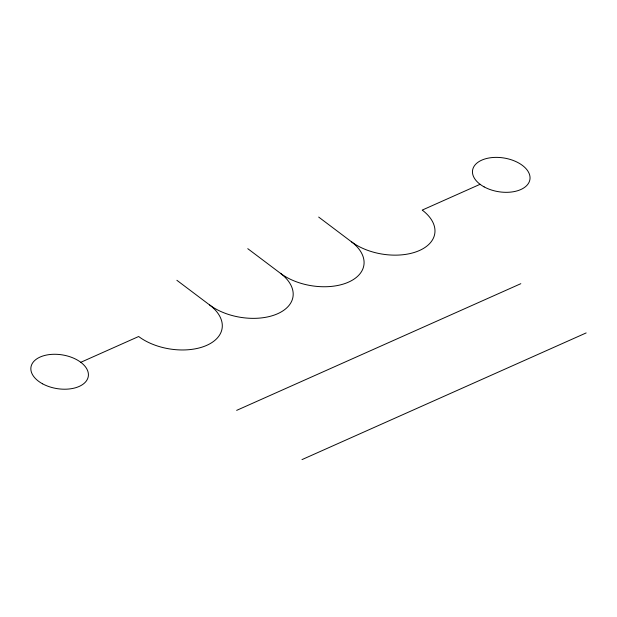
<?xml version="1.0" encoding="UTF-8"?>
<svg xmlns="http://www.w3.org/2000/svg" width="617" height="617" viewBox="0 0 617 617"><rect width="100%" height="100%" fill="white"/><g stroke="black" fill="none" stroke-linecap="round" stroke-linejoin="round"><path stroke-width="0.93" d="M80.804 362.302L138.655 336.512A48.612 28.575 9.2 0 0 206.764 345.335A48.612 28.575 9.2 0 0 209.549 304.906L176.878 280.288M422.822 209.826L480.08 184.298M236.65 410.374L520.817 283.689M301.983 459.619L586.15 332.933M318.673 217.068L351.335 241.694A48.612 28.575 9.2 0 0 419.452 250.51A48.612 28.575 9.2 0 0 422.229 210.088M247.772 248.674L280.442 273.3A48.612 28.575 9.2 0 0 348.551 282.116A48.612 28.575 9.2 0 0 351.335 241.694M280.442 273.3A48.612 28.575 9.2 0 1 277.658 313.721A48.612 28.575 9.2 0 1 209.549 304.906M484.152 186.905A29.038 17.068 9.2 0 0 529.864 179.786A29.038 17.068 9.2 0 0 489.736 157.867A29.038 17.068 9.2 0 0 484.152 186.905M42.534 383.797A29.038 17.068 9.2 0 0 88.239 376.678A29.038 17.068 9.2 0 0 48.118 354.76A29.038 17.068 9.2 0 0 42.534 383.797"/></g></svg>
